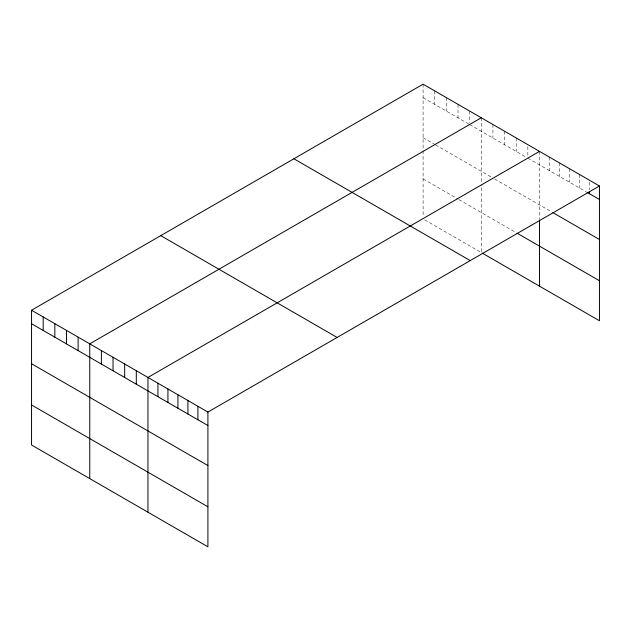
<?xml version="1.0" encoding="UTF-8"?>
<svg xmlns="http://www.w3.org/2000/svg" width="631" height="631" viewBox="0 0 631 631"><rect width="100%" height="100%" fill="white"/><g stroke="black" fill="none" stroke-linecap="round" stroke-linejoin="round"><path stroke-width="0.47" stroke-dasharray="3.15 2.37" d="M423.093 84.183L423.093 149.87M423.093 97.671L468.817 124.07M469.653 124.552L526.183 157.198M527.847 158.152L586.128 191.8M423.093 137.692L434.727 144.412M435.564 144.893L492.929 178.013M494.594 178.975L551.983 212.103M423.093 178.92L458.011 199.081M458.84 199.562L516.205 232.681M424.758 219.904L481.287 252.542L481.287 184.41M589.457 182.162L589.457 189.868M579.463 174.464L579.463 187.951M569.47 168.698L569.47 182.185M559.476 162.924L559.476 176.412M549.483 157.158L549.483 170.646M539.489 151.385L539.489 218.949M527.847 146.589L527.847 156.228M516.205 137.944L516.205 151.432M504.571 131.224L504.571 144.712M492.929 124.504L492.929 137.992M481.287 117.784L481.287 183.471M469.653 111.064L469.653 122.627M458.011 104.344L458.011 117.831M446.369 97.624L446.369 111.111M434.727 90.903L434.727 104.391M423.093 150.809L423.093 217.032"/><path stroke-width="0.95" d="M599.45 186.003L207.907 412.059L207.907 546.817L31.55 444.997L31.55 310.239L423.093 84.183L599.45 186.003L599.45 320.761L482.123 253.023M481.287 117.784L89.752 343.84L89.752 478.598M539.489 151.385L147.946 377.441L147.946 512.198M586.956 192.281L599.45 199.491M552.811 212.584L599.45 239.512M517.041 233.162L599.45 280.74M293.88 158.783L470.245 260.603M160.755 235.639L337.12 337.459M31.55 310.239L207.907 412.059M31.55 323.727L207.907 425.546M31.55 363.748L207.907 465.568M31.55 404.976L207.907 506.796M589.457 191.792L589.457 193.725M539.489 219.888L539.489 286.143M197.913 406.285L197.913 419.781M187.92 400.519L187.92 414.007M177.926 394.746L177.926 408.241M167.933 388.98L167.933 402.468M157.939 383.206L157.939 396.702M136.304 370.72L136.304 384.208M124.67 364L124.67 377.488M113.028 357.28L113.028 370.768M101.386 350.56L101.386 364.048M78.11 337.12L78.11 350.607M66.468 330.399L66.468 343.887M54.826 323.679L54.826 337.167M43.192 316.959L43.192 330.447"/></g></svg>
